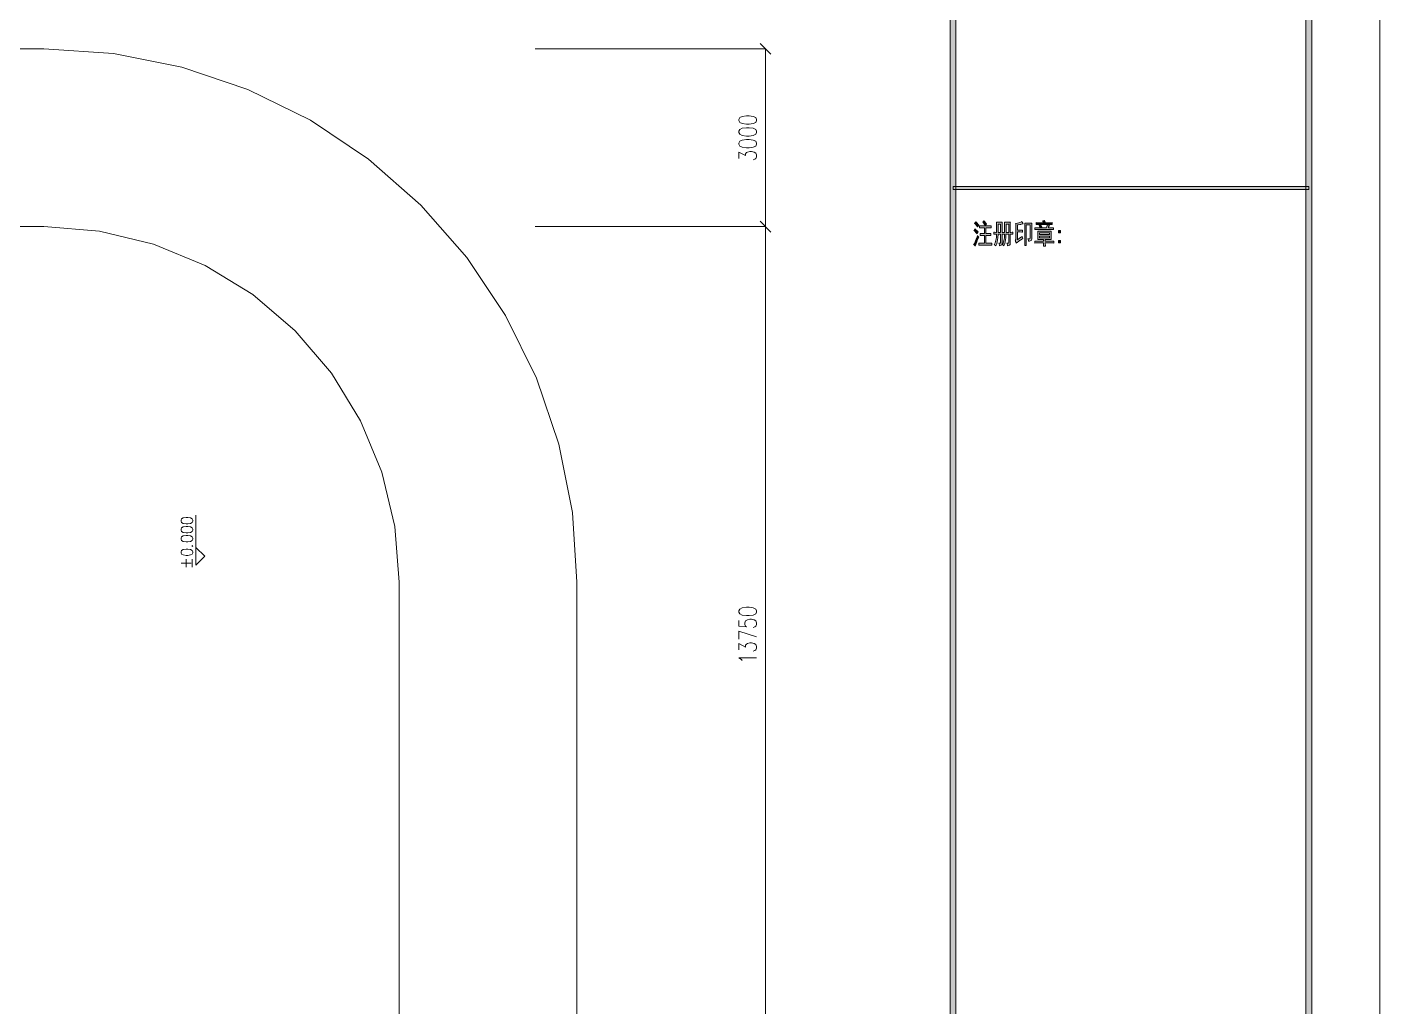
# Model space of a CAD drawing. Header units: millimetres. Extents: x 803 to 707111, y 130 to 2706464.
# Drawn here: x 684279 to 707111, y 2656930 to 2673467 of the extents above; entities that cross this region are included whole.
import ezdxf

# ---------------------------------------------------------------- set-up
doc = ezdxf.new("R2010")
doc.units = ezdxf.units.MM

msp = doc.modelspace()

# ---------------------------------------------------------------- hatches: boundary and pattern name
h = msp.add_hatch(color=0)
h.dxf.hatch_style = 2
h.paths.add_polyline_path([(705961, 2636340), (705861, 2636440), (705861, 2705214), (705961, 2705314)])
h = msp.add_hatch(color=0)
h.dxf.hatch_style = 2
h.paths.add_polyline_path([(699956, 2636390), (699856, 2636390), (699856, 2705264), (699956, 2705264)])
h = msp.add_hatch(color=0)
h.dxf.hatch_style = 2
h.paths.add_polyline_path([(699906, 2670726), (699906, 2670778), (705911, 2670778), (705911, 2670726)])
h = msp.add_hatch(color=0)
h.dxf.hatch_style = 2
h.paths.add_polyline_path([(700290, 2670181), (700306, 2670164), (700331, 2670136), (700340, 2670123), (700334, 2670117), (700324, 2670103), (700321, 2670096), (700310, 2670114), (700285, 2670143), (700271, 2670154), (700276, 2670160), (700285, 2670173)])
h = msp.add_hatch(color=0)
h.dxf.hatch_style = 2
h.paths.add_polyline_path([(700409, 2670175), (700414, 2670180), (700423, 2670191), (700428, 2670197), (700437, 2670187), (700458, 2670158), (700471, 2670139), (700466, 2670134), (700455, 2670122), (700450, 2670116), (700438, 2670135), (700418, 2670164)])
h = msp.add_hatch(color=0)
h.paths.add_polyline_path([(700735, 2670173), (700734, 2670160), (700734, 2670127), (700734, 2670109), (700734, 2670002), (700775, 2670002), (700775, 2670110), (700775, 2670127), (700775, 2670159), (700774, 2670173), (700874, 2670173), (700873, 2670161), (700873, 2670128), (700873, 2670109), (700873, 2670002), (700882, 2670002), (700902, 2670003), (700913, 2670004), (700913, 2669970), (700902, 2669971), (700881, 2669972), (700873, 2669972), (700873, 2669831), (700873, 2669815), (700868, 2669795), (700862, 2669791), (700857, 2669787), (700838, 2669779), (700824, 2669775), (700823, 2669787), (700817, 2669808), (700812, 2669817), (700821, 2669817), (700833, 2669818), (700837, 2669819), (700841, 2669820), (700846, 2669829), (700847, 2669838), (700847, 2669972), (700800, 2669972), (700798, 2669908), (700781, 2669809), (700765, 2669772), (700759, 2669779), (700746, 2669789), (700739, 2669792), (700755, 2669820), (700773, 2669911), (700774, 2669972), (700734, 2669972), (700734, 2669820), (700734, 2669807), (700727, 2669791), (700721, 2669788), (700714, 2669785), (700699, 2669780), (700690, 2669777), (700688, 2669786), (700682, 2669806), (700678, 2669817), (700686, 2669817), (700697, 2669817), (700700, 2669818), (700703, 2669818), (700707, 2669826), (700708, 2669833), (700708, 2669972), (700665, 2669972), (700663, 2669911), (700644, 2669811), (700627, 2669774), (700621, 2669780), (700607, 2669789), (700600, 2669792), (700618, 2669825), (700637, 2669915), (700637, 2669972), (700629, 2669972), (700608, 2669971), (700595, 2669970), (700595, 2670004), (700607, 2670003), (700629, 2670002), (700639, 2670002), (700639, 2670107), (700639, 2670127), (700638, 2670160), (700637, 2670173)])
h.paths.add_polyline_path([(700847, 2670002), (700847, 2670141), (700801, 2670141), (700801, 2670002)])
h.paths.add_polyline_path([(700708, 2670002), (700708, 2670141), (700665, 2670141), (700665, 2670002)])
h = msp.add_hatch(color=0)
h.dxf.hatch_style = 2
h.paths.add_polyline_path([(701082, 2669898), (701069, 2669890), (701042, 2669872), (701029, 2669863), (701016, 2669853), (700988, 2669833), (700974, 2669822), (700969, 2669832), (700960, 2669850), (700955, 2669858), (700959, 2669861), (700963, 2669874), (700965, 2669884), (700965, 2670072), (700965, 2670099), (700964, 2670139), (700963, 2670152), (700971, 2670152), (700996, 2670157), (701015, 2670162), (701034, 2670167), (701061, 2670179), (701070, 2670186), (701075, 2670176), (701085, 2670157), (701092, 2670148), (701083, 2670145), (701061, 2670140), (701048, 2670137), (701035, 2670135), (701006, 2670130), (700992, 2670127), (700992, 2670039), (701024, 2670039), (701037, 2670039), (701065, 2670039), (701081, 2670040), (701081, 2670008), (701066, 2670008), (701038, 2670009), (701024, 2670009), (700992, 2670009), (700992, 2669876), (701021, 2669896), (701062, 2669926), (701073, 2669935), (701074, 2669926), (701079, 2669907)])
h = msp.add_hatch(color=0)
h.dxf.hatch_style = 2
h.paths.add_polyline_path([(701236, 2670159), (701236, 2670140), (701235, 2670103), (701235, 2670084), (701235, 2669908), (701235, 2669893), (701230, 2669872), (701226, 2669868), (701222, 2669864), (701199, 2669856), (701181, 2669853), (701180, 2669864), (701174, 2669884), (701169, 2669893), (701177, 2669893), (701192, 2669893), (701197, 2669894), (701202, 2669895), (701209, 2669903), (701209, 2669911), (701209, 2670128), (701142, 2670128), (701142, 2669779), (701116, 2669779), (701117, 2669802), (701117, 2669848), (701117, 2669873), (701117, 2670078), (701117, 2670098), (701117, 2670139), (701116, 2670159)])
h = msp.add_hatch(color=0)
h.dxf.hatch_style = 2
h.paths.add_polyline_path([(701451, 2670200), (701455, 2670191), (701459, 2670172), (701461, 2670164), (701540, 2670164), (701550, 2670164), (701569, 2670165), (701579, 2670166), (701579, 2670134), (701569, 2670135), (701550, 2670136), (701542, 2670136), (701357, 2670136), (701344, 2670136), (701321, 2670135), (701310, 2670134), (701310, 2670166), (701324, 2670165), (701346, 2670164), (701355, 2670164), (701428, 2670164), (701428, 2670169), (701424, 2670185), (701421, 2670195), (701427, 2670197), (701442, 2670200)])
h = msp.add_hatch(color=0)
h.dxf.hatch_style = 2
h.paths.add_polyline_path([(700340, 2669921), (700333, 2669905), (700316, 2669864), (700307, 2669839), (700298, 2669814), (700285, 2669780), (700282, 2669770), (700276, 2669779), (700261, 2669794), (700252, 2669801), (700260, 2669810), (700277, 2669841), (700286, 2669863), (700296, 2669885), (700312, 2669928), (700320, 2669948), (700324, 2669940), (700335, 2669926)])
h = msp.add_hatch(color=0)
h.dxf.hatch_style = 2
h.paths.add_polyline_path([(700274, 2670060), (700290, 2670046), (700317, 2670022), (700329, 2670011), (700325, 2670005), (700317, 2669989), (700312, 2669979), (700299, 2669994), (700272, 2670021), (700258, 2670031), (700262, 2670036), (700270, 2670051)])
h = msp.add_hatch(color=0)
h.dxf.hatch_style = 2
h.paths.add_polyline_path([(700488, 2670110), (700501, 2670110), (700530, 2670112), (700547, 2670112), (700547, 2670078), (700529, 2670079), (700500, 2670080), (700489, 2670080), (700462, 2670080), (700462, 2669981), (700488, 2669981), (700499, 2669981), (700526, 2669981), (700542, 2669983), (700542, 2669948), (700527, 2669949), (700500, 2669950), (700488, 2669950), (700462, 2669950), (700462, 2669819), (700496, 2669819), (700512, 2669819), (700546, 2669820), (700563, 2669820), (700563, 2669786), (700546, 2669787), (700513, 2669788), (700497, 2669788), (700398, 2669788), (700381, 2669788), (700352, 2669787), (700340, 2669786), (700340, 2669820), (700351, 2669820), (700381, 2669819), (700400, 2669819), (700435, 2669819), (700435, 2669950), (700413, 2669950), (700400, 2669950), (700376, 2669949), (700364, 2669948), (700364, 2669983), (700376, 2669981), (700401, 2669981), (700415, 2669981), (700435, 2669981), (700435, 2670080), (700409, 2670080), (700396, 2670080), (700369, 2670079), (700355, 2670078), (700355, 2670112), (700369, 2670112), (700396, 2670110), (700410, 2670110)])
h = msp.add_hatch(color=0)
h.dxf.hatch_style = 2
h.paths.add_polyline_path([(701551, 2670078), (701564, 2670078), (701591, 2670079), (701604, 2670080), (701604, 2670048), (701591, 2670048), (701564, 2670049), (701551, 2670049), (701339, 2670049), (701326, 2670049), (701300, 2670048), (701288, 2670048), (701288, 2670080), (701301, 2670079), (701327, 2670078), (701339, 2670078), (701485, 2670078), (701490, 2670095), (701496, 2670121), (701497, 2670128), (701504, 2670127), (701523, 2670122), (701534, 2670119), (701531, 2670115), (701525, 2670105), (701523, 2670099), (701520, 2670093), (701516, 2670082), (701515, 2670078)])
h = msp.add_hatch(color=0)
h.paths.add_polyline_path([(701564, 2670022), (701564, 2670003), (701563, 2669967), (701563, 2669950), (701563, 2669934), (701564, 2669899), (701564, 2669882), (701463, 2669882), (701463, 2669853), (701550, 2669853), (701562, 2669853), (701590, 2669853), (701605, 2669855), (701605, 2669822), (701591, 2669823), (701563, 2669824), (701550, 2669824), (701463, 2669824), (701463, 2669811), (701464, 2669784), (701464, 2669770), (701432, 2669770), (701433, 2669784), (701433, 2669811), (701433, 2669824), (701342, 2669824), (701331, 2669824), (701304, 2669823), (701288, 2669822), (701288, 2669855), (701303, 2669853), (701330, 2669853), (701340, 2669853), (701433, 2669853), (701433, 2669882), (701336, 2669882), (701337, 2669899), (701337, 2669935), (701337, 2669952), (701337, 2669969), (701337, 2670004), (701336, 2670022)])
h.paths.add_polyline_path([(701535, 2669965), (701535, 2669993), (701366, 2669993), (701366, 2669965)])
h.paths.add_polyline_path([(701535, 2669911), (701535, 2669938), (701366, 2669938), (701366, 2669911)])
h = msp.add_hatch(color=0)
h.dxf.hatch_style = 2
h.paths.add_polyline_path([(701359, 2670118), (701365, 2670121), (701379, 2670126), (701388, 2670128), (701391, 2670119), (701400, 2670101), (701405, 2670093), (701397, 2670090), (701383, 2670084), (701377, 2670081), (701372, 2670091), (701363, 2670109)])
h = msp.add_hatch(color=0)
h.dxf.hatch_style = 2
h.paths.add_polyline_path([(701717, 2669993), (701686, 2669993), (701686, 2670033), (701717, 2670033)])
h = msp.add_hatch(color=0)
h.dxf.hatch_style = 2
h.paths.add_polyline_path([(701717, 2669828), (701686, 2669828), (701686, 2669867), (701717, 2669867)])

# ---------------------------------------------------------------- linework, layer by layer
at = {"color": 0, "lineweight": 0}
for points in [[(707111, 2635190), (707111, 2706464), (606199, 2706464), (606199, 2635190)], [(705961, 2636340), (705861, 2636440), (705861, 2705214), (705961, 2705314)], [(699956, 2636390), (699856, 2636390), (699856, 2705264), (699956, 2705264)], [(696292, 2671889), (696306, 2671859), (696349, 2671838), (696420, 2671828), (696463, 2671828), (696535, 2671838), (696578, 2671859), (696592, 2671889), (696592, 2671908), (696578, 2671938), (696535, 2671959), (696463, 2671968), (696420, 2671968), (696349, 2671959), (696306, 2671938), (696292, 2671908)], [(696292, 2671689), (696306, 2671658), (696349, 2671639), (696420, 2671628), (696463, 2671628), (696535, 2671639), (696578, 2671658), (696592, 2671689), (696592, 2671709), (696578, 2671738), (696535, 2671758), (696463, 2671768), (696420, 2671768), (696349, 2671758), (696306, 2671738), (696292, 2671709)], [(696292, 2671488), (696306, 2671458), (696349, 2671439), (696420, 2671429), (696463, 2671429), (696535, 2671439), (696578, 2671458), (696592, 2671488), (696592, 2671509), (696578, 2671539), (696535, 2671558), (696463, 2671569), (696420, 2671569), (696349, 2671558), (696306, 2671539), (696292, 2671509)], [(699906, 2670726), (699906, 2670778), (705911, 2670778), (705911, 2670726)], [(700290, 2670181), (700306, 2670164), (700331, 2670136), (700340, 2670123), (700334, 2670117), (700324, 2670103), (700321, 2670096), (700310, 2670114), (700285, 2670143), (700271, 2670154), (700276, 2670160), (700285, 2670173)], [(700409, 2670175), (700414, 2670180), (700423, 2670191), (700428, 2670197), (700437, 2670187), (700458, 2670158), (700471, 2670139), (700466, 2670134), (700455, 2670122), (700450, 2670116), (700438, 2670135), (700418, 2670164)], [(700735, 2670173), (700734, 2670160), (700734, 2670127), (700734, 2670109), (700734, 2670002), (700775, 2670002), (700775, 2670110), (700775, 2670127), (700775, 2670159), (700774, 2670173), (700874, 2670173), (700873, 2670161), (700873, 2670128), (700873, 2670109), (700873, 2670002), (700882, 2670002), (700902, 2670003), (700913, 2670004), (700913, 2669970), (700902, 2669971), (700881, 2669972), (700873, 2669972), (700873, 2669831), (700873, 2669815), (700868, 2669795), (700862, 2669791), (700857, 2669787), (700838, 2669779), (700824, 2669775), (700823, 2669787), (700817, 2669808), (700812, 2669817), (700821, 2669817), (700833, 2669818), (700837, 2669819), (700841, 2669820), (700846, 2669829), (700847, 2669838), (700847, 2669972), (700800, 2669972), (700798, 2669908), (700781, 2669809), (700765, 2669772), (700759, 2669779), (700746, 2669789), (700739, 2669792), (700755, 2669820), (700773, 2669911), (700774, 2669972), (700734, 2669972), (700734, 2669820), (700734, 2669807), (700727, 2669791), (700721, 2669788), (700714, 2669785), (700699, 2669780), (700690, 2669777), (700688, 2669786), (700682, 2669806), (700678, 2669817), (700686, 2669817), (700697, 2669817), (700700, 2669818), (700703, 2669818), (700707, 2669826), (700708, 2669833), (700708, 2669972), (700665, 2669972), (700663, 2669911), (700644, 2669811), (700627, 2669774), (700621, 2669780), (700607, 2669789), (700600, 2669792), (700618, 2669825), (700637, 2669915), (700637, 2669972), (700629, 2669972), (700608, 2669971), (700595, 2669970), (700595, 2670004), (700607, 2670003), (700629, 2670002), (700639, 2670002), (700639, 2670107), (700639, 2670127), (700638, 2670160), (700637, 2670173)], [(700708, 2670002), (700708, 2670141), (700665, 2670141), (700665, 2670002)], [(700847, 2670002), (700847, 2670141), (700801, 2670141), (700801, 2670002)], [(701082, 2669898), (701069, 2669890), (701042, 2669872), (701029, 2669863), (701016, 2669853), (700988, 2669833), (700974, 2669822), (700969, 2669832), (700960, 2669850), (700955, 2669858), (700959, 2669861), (700963, 2669874), (700965, 2669884), (700965, 2670072), (700965, 2670099), (700964, 2670139), (700963, 2670152), (700971, 2670152), (700996, 2670157), (701015, 2670162), (701034, 2670167), (701061, 2670179), (701070, 2670186), (701075, 2670176), (701085, 2670157), (701092, 2670148), (701083, 2670145), (701061, 2670140), (701048, 2670137), (701035, 2670135), (701006, 2670130), (700992, 2670127), (700992, 2670039), (701024, 2670039), (701037, 2670039), (701065, 2670039), (701081, 2670040), (701081, 2670008), (701066, 2670008), (701038, 2670009), (701024, 2670009), (700992, 2670009), (700992, 2669876), (701021, 2669896), (701062, 2669926), (701073, 2669935), (701074, 2669926), (701079, 2669907)], [(701236, 2670159), (701236, 2670140), (701235, 2670103), (701235, 2670084), (701235, 2669908), (701235, 2669893), (701230, 2669872), (701226, 2669868), (701222, 2669864), (701199, 2669856), (701181, 2669853), (701180, 2669864), (701174, 2669884), (701169, 2669893), (701177, 2669893), (701192, 2669893), (701197, 2669894), (701202, 2669895), (701209, 2669903), (701209, 2669911), (701209, 2670128), (701142, 2670128), (701142, 2669779), (701116, 2669779), (701117, 2669802), (701117, 2669848), (701117, 2669873), (701117, 2670078), (701117, 2670098), (701117, 2670139), (701116, 2670159)], [(701451, 2670200), (701455, 2670191), (701459, 2670172), (701461, 2670164), (701540, 2670164), (701550, 2670164), (701569, 2670165), (701579, 2670166), (701579, 2670134), (701569, 2670135), (701550, 2670136), (701542, 2670136), (701357, 2670136), (701344, 2670136), (701321, 2670135), (701310, 2670134), (701310, 2670166), (701324, 2670165), (701346, 2670164), (701355, 2670164), (701428, 2670164), (701428, 2670169), (701424, 2670185), (701421, 2670195), (701427, 2670197), (701442, 2670200)], [(700340, 2669921), (700333, 2669905), (700316, 2669864), (700307, 2669839), (700298, 2669814), (700285, 2669780), (700282, 2669770), (700276, 2669779), (700261, 2669794), (700252, 2669801), (700260, 2669810), (700277, 2669841), (700286, 2669863), (700296, 2669885), (700312, 2669928), (700320, 2669948), (700324, 2669940), (700335, 2669926)], [(700274, 2670060), (700290, 2670046), (700317, 2670022), (700329, 2670011), (700325, 2670005), (700317, 2669989), (700312, 2669979), (700299, 2669994), (700272, 2670021), (700258, 2670031), (700262, 2670036), (700270, 2670051)], [(700488, 2670110), (700501, 2670110), (700530, 2670112), (700547, 2670112), (700547, 2670078), (700529, 2670079), (700500, 2670080), (700489, 2670080), (700462, 2670080), (700462, 2669981), (700488, 2669981), (700499, 2669981), (700526, 2669981), (700542, 2669983), (700542, 2669948), (700527, 2669949), (700500, 2669950), (700488, 2669950), (700462, 2669950), (700462, 2669819), (700496, 2669819), (700512, 2669819), (700546, 2669820), (700563, 2669820), (700563, 2669786), (700546, 2669787), (700513, 2669788), (700497, 2669788), (700398, 2669788), (700381, 2669788), (700352, 2669787), (700340, 2669786), (700340, 2669820), (700351, 2669820), (700381, 2669819), (700400, 2669819), (700435, 2669819), (700435, 2669950), (700413, 2669950), (700400, 2669950), (700376, 2669949), (700364, 2669948), (700364, 2669983), (700376, 2669981), (700401, 2669981), (700415, 2669981), (700435, 2669981), (700435, 2670080), (700409, 2670080), (700396, 2670080), (700369, 2670079), (700355, 2670078), (700355, 2670112), (700369, 2670112), (700396, 2670110), (700410, 2670110)], [(701551, 2670078), (701564, 2670078), (701591, 2670079), (701604, 2670080), (701604, 2670048), (701591, 2670048), (701564, 2670049), (701551, 2670049), (701339, 2670049), (701326, 2670049), (701300, 2670048), (701288, 2670048), (701288, 2670080), (701301, 2670079), (701327, 2670078), (701339, 2670078), (701485, 2670078), (701490, 2670095), (701496, 2670121), (701497, 2670128), (701504, 2670127), (701523, 2670122), (701534, 2670119), (701531, 2670115), (701525, 2670105), (701523, 2670099), (701520, 2670093), (701516, 2670082), (701515, 2670078)], [(701564, 2670022), (701564, 2670003), (701563, 2669967), (701563, 2669950), (701563, 2669934), (701564, 2669899), (701564, 2669882), (701463, 2669882), (701463, 2669853), (701550, 2669853), (701562, 2669853), (701590, 2669853), (701605, 2669855), (701605, 2669822), (701591, 2669823), (701563, 2669824), (701550, 2669824), (701463, 2669824), (701463, 2669811), (701464, 2669784), (701464, 2669770), (701432, 2669770), (701433, 2669784), (701433, 2669811), (701433, 2669824), (701342, 2669824), (701331, 2669824), (701304, 2669823), (701288, 2669822), (701288, 2669855), (701303, 2669853), (701330, 2669853), (701340, 2669853), (701433, 2669853), (701433, 2669882), (701336, 2669882), (701337, 2669899), (701337, 2669935), (701337, 2669952), (701337, 2669969), (701337, 2670004), (701336, 2670022)], [(701359, 2670118), (701365, 2670121), (701379, 2670126), (701388, 2670128), (701391, 2670119), (701400, 2670101), (701405, 2670093), (701397, 2670090), (701383, 2670084), (701377, 2670081), (701372, 2670091), (701363, 2670109)], [(701535, 2669965), (701535, 2669993), (701366, 2669993), (701366, 2669965)], [(701535, 2669911), (701535, 2669938), (701366, 2669938), (701366, 2669911)], [(701717, 2669993), (701686, 2669993), (701686, 2670033), (701717, 2670033)], [(701717, 2669828), (701686, 2669828), (701686, 2669867), (701717, 2669867)], [(686878, 2665129), (686887, 2665106), (686916, 2665091), (686963, 2665083), (686992, 2665083), (687040, 2665091), (687068, 2665106), (687078, 2665129), (687078, 2665144), (687068, 2665167), (687040, 2665183), (686992, 2665190), (686963, 2665190), (686916, 2665183), (686887, 2665167), (686878, 2665144)], [(686878, 2664977), (686887, 2664954), (686916, 2664939), (686963, 2664931), (686992, 2664931), (687040, 2664939), (687068, 2664954), (687078, 2664977), (687078, 2664992), (687068, 2665015), (687040, 2665030), (686992, 2665038), (686963, 2665038), (686916, 2665030), (686887, 2665015), (686878, 2664992)], [(686878, 2664825), (686887, 2664802), (686916, 2664786), (686963, 2664779), (686992, 2664779), (687040, 2664786), (687068, 2664802), (687078, 2664825), (687078, 2664840), (687068, 2664863), (687040, 2664878), (686992, 2664886), (686963, 2664886), (686916, 2664878), (686887, 2664863), (686878, 2664840)], [(686878, 2664596), (686887, 2664573), (686916, 2664558), (686963, 2664550), (686992, 2664550), (687040, 2664558), (687068, 2664573), (687078, 2664596), (687078, 2664611), (687068, 2664634), (687040, 2664649), (686992, 2664657), (686963, 2664657), (686916, 2664649), (686887, 2664634), (686878, 2664611)], [(696292, 2663594), (696306, 2663564), (696349, 2663544), (696420, 2663534), (696463, 2663534), (696535, 2663544), (696578, 2663564), (696592, 2663594), (696592, 2663614), (696578, 2663644), (696535, 2663664), (696463, 2663674), (696420, 2663674), (696349, 2663664), (696306, 2663644), (696292, 2663614)]]:
    msp.add_lwpolyline(points, close=True, dxfattribs=at)
for points in [[(696832, 2673008), (696652, 2673188)], [(684561, 2673098), (630066, 2673098)], [(693560, 2664099), (693483, 2665274), (693254, 2666428), (692875, 2667543), (692355, 2668599), (691701, 2669577), (690924, 2670463), (690040, 2671239), (689061, 2671893), (688005, 2672413), (686890, 2672792), (685736, 2673022), (684561, 2673098)], [(692854, 2673098), (696744, 2673098)], [(696742, 2670099), (696742, 2673098)], [(696292, 2671248), (696292, 2671358), (696406, 2671299), (696406, 2671329), (696420, 2671348), (696435, 2671358), (696478, 2671369), (696506, 2671369), (696549, 2671358), (696578, 2671339), (696592, 2671309), (696592, 2671278), (696578, 2671248), (696563, 2671239), (696535, 2671229)], [(696832, 2670008), (696652, 2670189)], [(696652, 2670189), (696832, 2670008)], [(684561, 2670099), (630066, 2670099)], [(690560, 2664099), (690486, 2665038), (690267, 2665953), (689906, 2666823), (689415, 2667626), (688803, 2668341), (688087, 2668953), (687285, 2669445), (686415, 2669805), (685500, 2670025), (684561, 2670099)], [(692854, 2670099), (696744, 2670099)], [(692854, 2670099), (696744, 2670099)], [(696742, 2656350), (696742, 2670099)], [(687128, 2664535), (687128, 2665232)], [(687059, 2664710), (687068, 2664703), (687078, 2664710), (687068, 2664718)], [(687128, 2664385), (687128, 2664685)], [(687128, 2664685), (687278, 2664535)], [(686963, 2664352), (686963, 2664489)], [(687068, 2664352), (687068, 2664489)], [(687278, 2664535), (687128, 2664385)], [(686878, 2664421), (687049, 2664421)], [(690560, 2648601), (690560, 2664099)], [(693560, 2648601), (693560, 2664099)], [(696292, 2663454), (696292, 2663354), (696420, 2663344), (696406, 2663354), (696392, 2663384), (696392, 2663414), (696406, 2663444), (696435, 2663464), (696478, 2663474), (696506, 2663474), (696549, 2663464), (696578, 2663444), (696592, 2663414), (696592, 2663384), (696578, 2663354), (696563, 2663344), (696535, 2663334)], [(696292, 2663134), (696292, 2663274), (696592, 2663174)], [(696292, 2662954), (696292, 2663064), (696406, 2663004), (696406, 2663034), (696420, 2663054), (696435, 2663064), (696478, 2663074), (696506, 2663074), (696549, 2663064), (696578, 2663044), (696592, 2663014), (696592, 2662984), (696578, 2662954), (696563, 2662944), (696535, 2662934)], [(696349, 2662774), (696335, 2662794), (696292, 2662824), (696592, 2662824)]]:
    msp.add_lwpolyline(points, dxfattribs=at)

doc.saveas('drawing.dxf')
